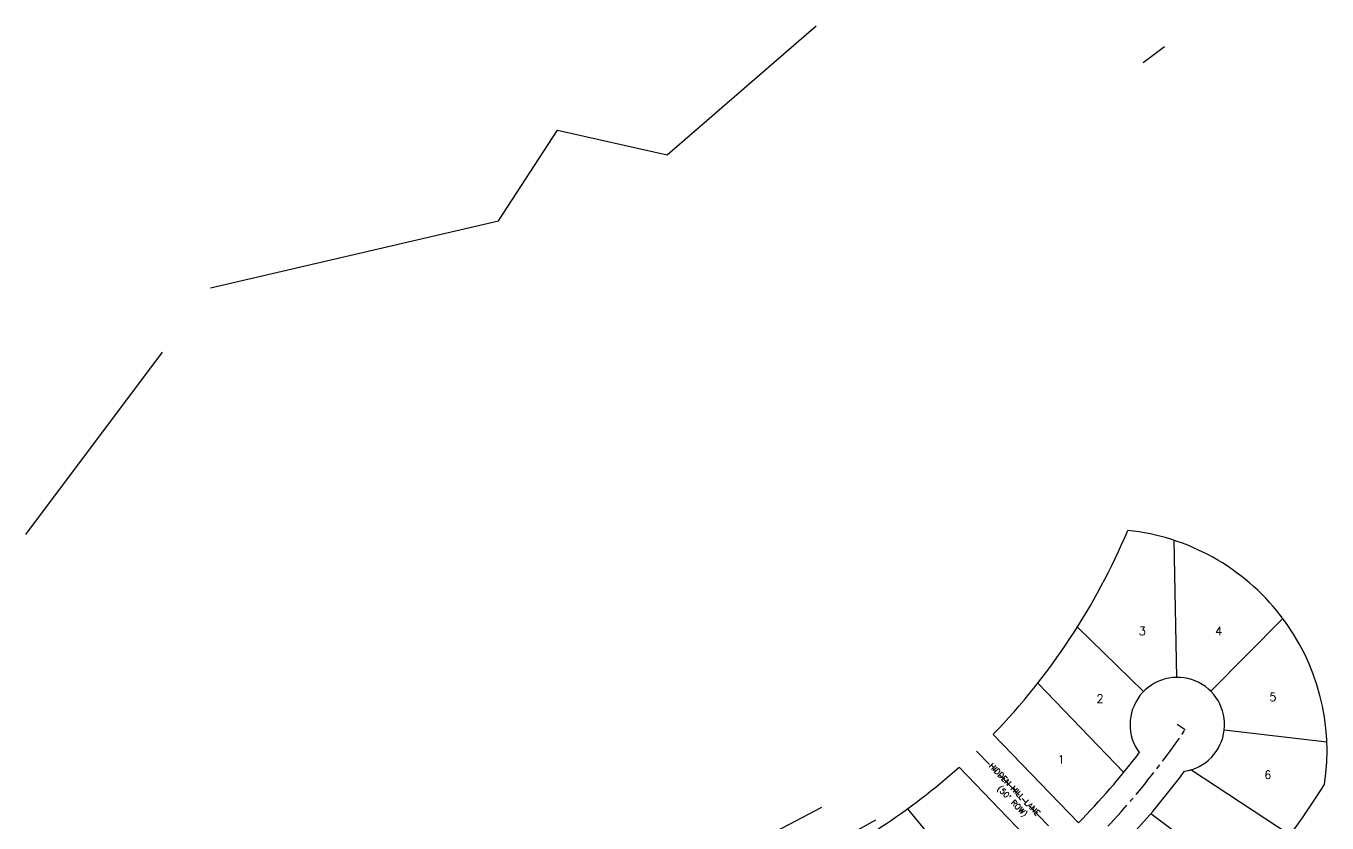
# Model space of a CAD drawing. Header units: feet. Extents: x 50644 to 52904, y -679 to 1764.
# Drawn here: x 50782 to 52159, y 920 to 1764 of the extents above; entities that cross this region are included whole.
import ezdxf

# ---------------------------------------------------------------- set-up
doc = ezdxf.new("R2010")
doc.units = ezdxf.units.FT
doc.header["$LTSCALE"] = 40
doc.header["$MEASUREMENT"] = 0
doc.linetypes.add('CENTER2', pattern=[1.125, 0.75, -0.125, 0.125, -0.125])
for name, color, linetype in [('ADJACENT', 7, 'Continuous'), ('ADJOINER-CL', 7, 'CENTER2'), ('adjoiners', 7, 'Continuous'), ('EX PVMT', 7, 'Continuous')]:
    doc.layers.add(name, color=color, linetype=linetype)
doc.styles.add('text100', font='romans.shx', dxfattribs={"height": 3.52})

msp = doc.modelspace()

# ---------------------------------------------------------------- linework, layer by layer
at = {"layer": 'ADJOINER-CL'}
for p, q in [((52008.4, 1018.6), (52000.2, 1024.2)), ((51895.1, 884.6), (51787.7, 996.3))]:
    msp.add_line(p, q, dxfattribs=at)
msp.add_arc((51302.3, 1500.7), 855, 313.897, 325.6758, dxfattribs=at)
at = {"layer": 'adjoiners', "color": 255}
for p, q in [((51460.6, 1627.4), (51618, 1763.6)), ((51281.9, 1557.2), (51344.6, 1653.4)), ((51344.6, 1653.4), (51460.6, 1627.4)), ((50977.3, 1486.6), (51281.9, 1557.2)), ((50782.1, 1225.4), (50926.5, 1418.5))]:
    msp.add_line(p, q, dxfattribs=at)
at = {"layer": 'adjoiners'}
for p, q in [((51964.1, 1724.9), (51986.8, 1741.7)), ((51996.6, 1219.3), (51999.3, 1074.2)), ((52035.5, 1059.6), (52111.8, 1136.6)), ((51894.6, 1127.5), (51964.4, 1059.1)), ((51895.6, 920.2), (51805.4, 1013.9)), ((52158.3, 1005.7), (52049.8, 1018.4)), ((51859.5, 885.5), (51769.3, 979.3)), ((52119.7, 907.3), (52014.5, 976.3)), ((51972.2, 930), (52076.6, 852.1))]:
    msp.add_line(p, q, dxfattribs=at)
for points in [[(51852.7, 1068.1), (51943.6, 973.7)], [(51797.7, 834.7), (51715, 935.2)]]:
    msp.add_lwpolyline(points, dxfattribs=at)
for centre, radius, start, end in [((51302.3, 1500.7), 700, 315.9436, 337.2246), ((51923.4, 995.8), 235.2, 351.445, 84.0523), ((52000.2, 1024.2), 50, 278.9044, 216.5937), ((51302.3, 1500.7), 830, 315.623, 322.4122), ((51302.3, 1500.7), 700, 294.8232, 311.8502), ((51302.3, 1500.7), 880, 313.897, 323.3032), ((51302.3, 1500.7), 1010, 302.2984, 327.6877)]:
    msp.add_arc(centre, radius, start, end, dxfattribs=at)
at = {"layer": 'EX PVMT'}
for points, elevation in [([(51575.8, 911.6), (51575.8, 911.6), (51624.2, 936.9)], 570.6), ([(51593.2, 874.4), (51681.3, 923.6)], 562.3)]:
    msp.add_lwpolyline(points, dxfattribs=dict(at, elevation=elevation))

# ---------------------------------------------------------------- texts
at = {"layer": 'ADJACENT', "style": 'text100'}
for s, p in [('3', (51959.5, 1118.9)), ('4', (52040.2, 1118.9)), ('2', (51914.7, 1047.3)), ('5', (52097.5, 1049.1)), ('1', (51873.5, 982.9)), ('6', (52092.2, 966.7))]:
    msp.add_text(s, height=8.8, dxfattribs=at).set_placement(p)
at = {"layer": 'adjoiners', "style": 'text100'}
for s, p in [('HIDDEN HILL LANE', (51800.5, 980)), ("(50' ROW)", (51809.3, 956.1))]:
    msp.add_text(s, height=6, rotation=313.8961, dxfattribs=at).set_placement(p)

doc.saveas('drawing.dxf')
